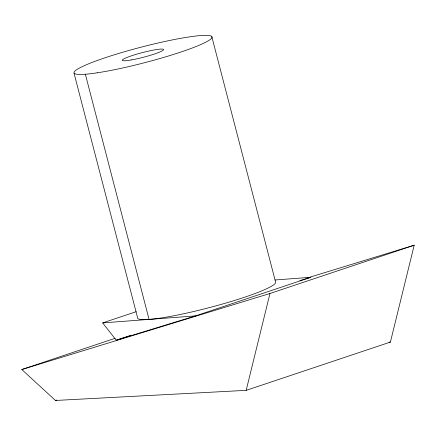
<?xml version="1.0" encoding="UTF-8"?>
<svg xmlns="http://www.w3.org/2000/svg" width="436" height="436" viewBox="0 0 436 436"><rect width="100%" height="100%" fill="white"/><g stroke="black" fill="none" stroke-linecap="round" stroke-linejoin="round"><path stroke-width="0.65" d="M246.171 390.351L269.971 293.483L414.2 245.212L390.4 342.08L246.171 390.351L55.486 400.466L21.8 369.532L115.164 338.287M275.029 279.988L310.863 277.285L195.481 315.904L116.243 340.184L102.667 322.902L136.185 311.685M116.243 340.184L130.424 335.437M55.486 400.466L56.773 400.035M307.004 278.059L414.2 245.212M299.821 280.67L310.863 277.285M21.8 369.532L269.971 293.483M102.667 322.902L195.481 315.904M389.043 342.151L390.4 342.08M211.831 36.755L275.552 281.928A71.302 7.957 -14.6 0 1 210.861 307.222A71.302 7.957 -14.6 0 1 137.732 318.28L74.011 73.106M85.352 74.229L149.074 319.403M97.179 72.817A71.302 7.957 -14.6 0 0 210.577 39.218A71.302 7.957 -14.6 0 0 121.006 52.761A71.302 7.957 -14.6 0 0 97.179 72.817M131.819 59.857A21.391 2.387 -14.6 0 0 163.614 49.726A21.391 2.387 -14.6 0 0 133.329 55.209A21.391 2.387 -14.6 0 0 131.819 59.857"/></g></svg>
